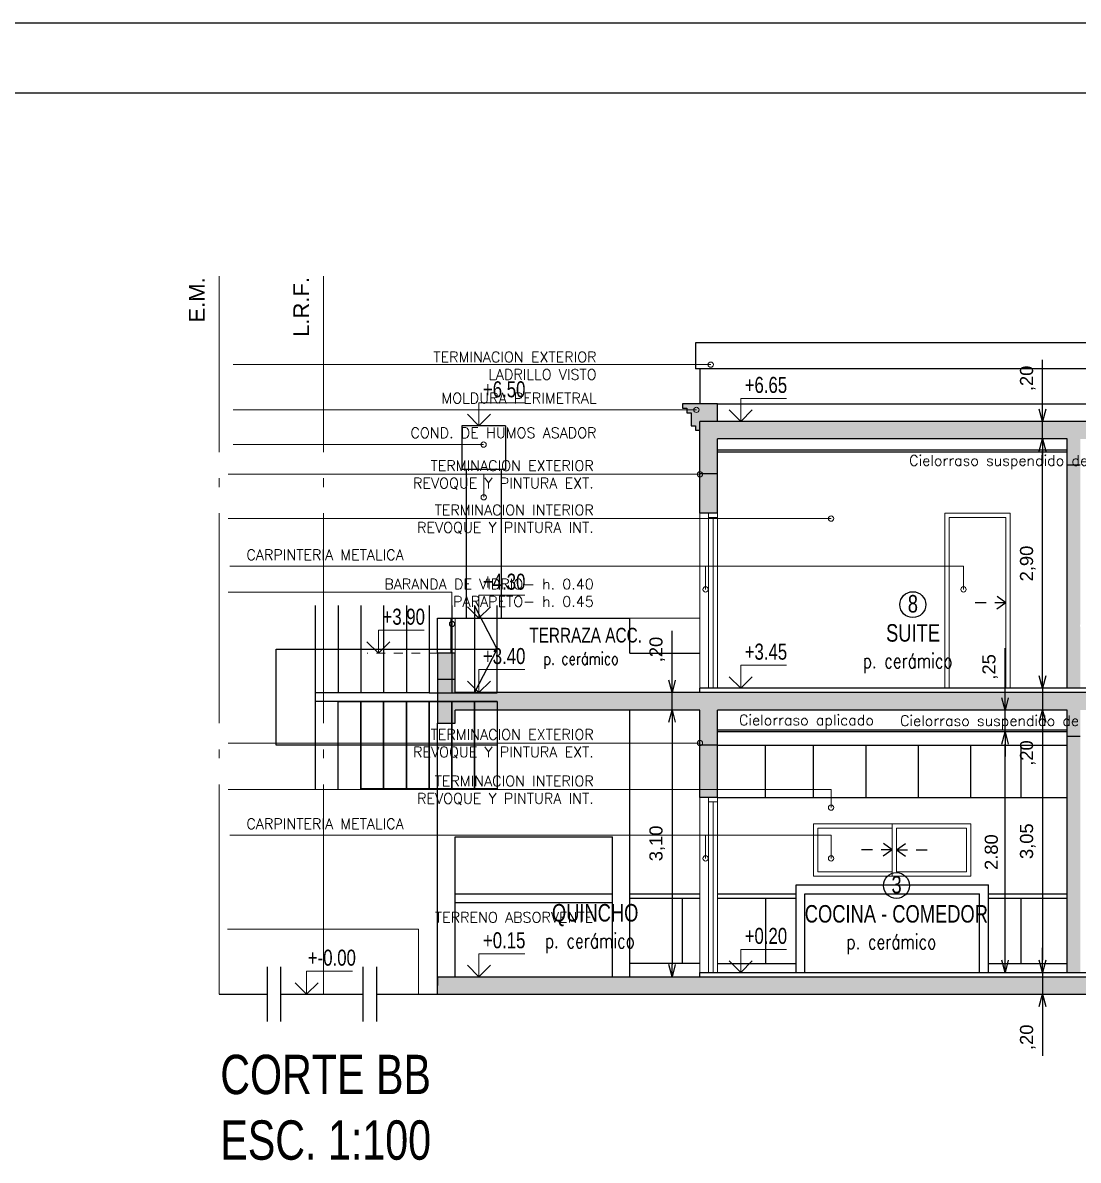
# Model space of a CAD drawing. Header units: millimetres. Extents: x 299 to 493, y -175 to -78.
# Drawn here: x 348.63 to 360.7, y -110.5 to -97.49 of the extents above; entities that cross this region are included whole.
import ezdxf

# ---------------------------------------------------------------- set-up
doc = ezdxf.new("R2010")
doc.units = ezdxf.units.MM
for name, pattern in [('ACAD_ISO04W100', [30, 24, -3, 0, -3]), ('ACAD_ISO07W100', [3, 0, -3]), ('HIDDEN2', [0.1875, 0.125, -0.0625])]:
    doc.linetypes.add(name, pattern=pattern)
for name, color, linetype, lineweight in [('0-CARATULA', 5, 'Continuous', 25), ('0-CARPCORTE', 3, 'Continuous', 20), ('0-CARPVISTA', 20, 'Continuous', 15), ('0-COTAS', 11, 'Continuous', 15), ('0-EJES', 240, 'ACAD_ISO04W100', 20)]:
    doc.layers.add(name, color=color, linetype=linetype, lineweight=lineweight)
for name, color, linetype in [('0-ESTRUCTURA', 94, 'Continuous'), ('0-FINITO', 253, 'Continuous'), ('0-MUROS', 251, 'Continuous'), ('0-PROYECTO', 10, 'Continuous'), ('0-TEXTO', 4, 'Continuous'), ('0-VISTA 2', 2, 'Continuous')]:
    doc.layers.add(name, color=color, linetype=linetype)
doc.styles.add('Arial', font='arial.ttf', dxfattribs={"height": 0.15})
doc.styles.add('DESLOC', font='arial.ttf', dxfattribs={"width": 0.75})
doc.styles.add('RomanS', font='romans.shx')
doc.styles.get("Standard").update_dxf_attribs({"font": 'arial.ttf'})
doc.dimstyles.new('CotaNº1', dxfattribs={"dimtxt": 0.15, "dimasz": 0.14, "dimexe": 0, "dimexo": 0.5, "dimgap": 0.08, "dimtad": 1, "dimzin": 4, "dimtxsty": 'Arial', "dimblk": 'OPEN30', "dimcen": 0.3, "dimse1": 1, "dimse2": 1, "dimaunit": 1, "dimazin": 0, "dimtfac": 1, "dimtmove": 0, "dimatfit": 2, "dimfxl": 1, "dimarcsym": 0})

# ---------------------------------------------------------------- blocks, each defined once
blk = doc.blocks.new('nivel vista')
for p in [(26282.2656, 31333.5141), (26282.4656, 31333.5141)]:
    blk.add_line(p, (26282.3656, 31333.4141))
blk.add_lwpolyline([(26282.3656, 31333.4141), (26282.3656, 31333.6141), (26282.7656, 31333.6141)])
blk = doc.blocks.new('_Open30')
at = {"color": 0, "linetype": 'ByBlock', "lineweight": -2}
for p, q in [((-1, 0.268), (0, 0)), ((0, 0), (-1, -0.268)), ((0, 0), (-1, 0))]:
    blk.add_line(p, q, dxfattribs=at)
blk = doc.blocks.new('*D196')
at = {"layer": '0-COTAS', "color": 0, "lineweight": -2, "transparency": 16777216}
blk.add_line((356.054, -105.487), (356.054, -108.257), dxfattribs=at)
at = {"layer": 'Defpoints', "color": 0, "transparency": 16777216}
for p in [(355.656, -105.347), (355.656, -108.397), (356.054, -108.397)]:
    blk.add_point(p, dxfattribs=at)
at = {"layer": '0-COTAS', "color": 0, "lineweight": -2, "transparency": 16777216, "xscale": 0.14, "yscale": 0.14, "zscale": 0.14}
for p, rotation in [((356.054, -105.347), 90), ((356.054, -108.397), 270)]:
    blk.add_blockref('_Open30', p, dxfattribs=dict(at, rotation=rotation))
at = {"layer": '0-COTAS', "color": 0, "transparency": 16777216, "insert": (355.884, -106.872), "char_height": 0.15, "attachment_point": 5, "rotation": 90, "style": 'Arial'}
blk.add_mtext('3,10', dxfattribs=at)
blk = doc.blocks.new('*D197')
at = {"layer": '0-COTAS', "color": 0, "lineweight": -2, "transparency": 16777216}
for p, q in [((356.054, -105.007), (356.054, -104.443)), ((356.054, -105.347), (356.054, -105.147)), ((356.054, -105.487), (356.054, -105.627))]:
    blk.add_line(p, q, dxfattribs=at)
at = {"layer": 'Defpoints', "color": 0, "transparency": 16777216}
for p in [(355.656, -105.147), (356.054, -105.147), (355.656, -105.347)]:
    blk.add_point(p, dxfattribs=at)
at = {"layer": '0-COTAS', "color": 0, "lineweight": -2, "transparency": 16777216, "xscale": 0.14, "yscale": 0.14, "zscale": 0.14}
for p, rotation in [((356.054, -105.147), 270), ((356.054, -105.347), 90)]:
    blk.add_blockref('_Open30', p, dxfattribs=dict(at, rotation=rotation))
at = {"layer": '0-COTAS', "color": 0, "transparency": 16777216, "insert": (355.884, -104.655), "char_height": 0.15, "attachment_point": 5, "rotation": 90, "style": 'Arial'}
blk.add_mtext(',20', dxfattribs=at)
blk = doc.blocks.new('*D198')
at = {"layer": '0-COTAS', "color": 0, "lineweight": -2, "transparency": 16777216}
blk.add_line((360.293, -105.487), (360.293, -108.207), dxfattribs=at)
at = {"layer": 'Defpoints', "color": 0, "transparency": 16777216}
for p in [(356.658, -105.347), (356.658, -108.347), (360.293, -108.347)]:
    blk.add_point(p, dxfattribs=at)
at = {"layer": '0-COTAS', "color": 0, "lineweight": -2, "transparency": 16777216, "xscale": 0.14, "yscale": 0.14, "zscale": 0.14}
for p, rotation in [((360.293, -105.347), 90), ((360.293, -108.347), 270)]:
    blk.add_blockref('_Open30', p, dxfattribs=dict(at, rotation=rotation))
at = {"layer": '0-COTAS', "color": 0, "transparency": 16777216, "insert": (360.123, -106.847), "char_height": 0.15, "attachment_point": 5, "rotation": 90, "style": 'Arial'}
blk.add_mtext('3,05', dxfattribs=at)
blk = doc.blocks.new('*D199')
at = {"layer": '0-COTAS', "color": 0, "lineweight": -2, "transparency": 16777216}
for p, q in [((360.293, -108.207), (360.293, -108.067)), ((360.293, -108.347), (360.293, -108.597)), ((360.293, -108.737), (360.293, -109.301))]:
    blk.add_line(p, q, dxfattribs=at)
at = {"layer": 'Defpoints', "color": 0, "transparency": 16777216}
for p in [(360.683, -108.347), (360.293, -108.597), (360.683, -108.597)]:
    blk.add_point(p, dxfattribs=at)
at = {"layer": '0-COTAS', "color": 0, "lineweight": -2, "transparency": 16777216, "xscale": 0.14, "yscale": 0.14, "zscale": 0.14}
for p, rotation in [((360.293, -108.347), 270), ((360.293, -108.597), 90)]:
    blk.add_blockref('_Open30', p, dxfattribs=dict(at, rotation=rotation))
at = {"layer": '0-COTAS', "color": 0, "transparency": 16777216, "insert": (360.123, -109.089), "char_height": 0.15, "attachment_point": 5, "rotation": 90, "style": 'Arial'}
blk.add_mtext(',20', dxfattribs=at)
blk = doc.blocks.new('*D200')
at = {"layer": '0-COTAS', "color": 0, "lineweight": -2, "transparency": 16777216}
for p, q in [((360.293, -104.957), (360.293, -104.817)), ((360.293, -105.097), (360.293, -105.347)), ((360.293, -105.487), (360.293, -106.051))]:
    blk.add_line(p, q, dxfattribs=at)
at = {"layer": 'Defpoints', "color": 0, "transparency": 16777216}
for p in [(360.658, -105.097), (360.293, -105.347), (360.293, -105.347)]:
    blk.add_point(p, dxfattribs=at)
at = {"layer": '0-COTAS', "color": 0, "lineweight": -2, "transparency": 16777216, "xscale": 0.14, "yscale": 0.14, "zscale": 0.14}
for p, rotation in [((360.293, -105.097), 270), ((360.293, -105.347), 90)]:
    blk.add_blockref('_Open30', p, dxfattribs=dict(at, rotation=rotation))
at = {"layer": '0-COTAS', "color": 0, "transparency": 16777216, "insert": (360.123, -105.839), "char_height": 0.15, "width": 0.26552, "attachment_point": 5, "rotation": 90, "style": 'Arial'}
blk.add_mtext(',20', dxfattribs=at)
blk = doc.blocks.new('*D201')
at = {"layer": '0-COTAS', "color": 0, "lineweight": -2, "transparency": 16777216}
blk.add_line((360.293, -104.957), (360.293, -102.387), dxfattribs=at)
at = {"layer": 'Defpoints', "color": 0, "transparency": 16777216}
for p in [(360.293, -102.247), (360.658, -102.247), (360.658, -105.097)]:
    blk.add_point(p, dxfattribs=at)
at = {"layer": '0-COTAS', "color": 0, "lineweight": -2, "transparency": 16777216, "xscale": 0.14, "yscale": 0.14, "zscale": 0.14}
for p, rotation in [((360.293, -102.247), 90), ((360.293, -105.097), 270)]:
    blk.add_blockref('_Open30', p, dxfattribs=dict(at, rotation=rotation))
at = {"layer": '0-COTAS', "color": 0, "transparency": 16777216, "insert": (360.123, -103.672), "char_height": 0.15, "attachment_point": 5, "rotation": 90, "style": 'Arial'}
blk.add_mtext('2,90', dxfattribs=at)
blk = doc.blocks.new('*D202')
at = {"layer": '0-COTAS', "color": 0, "lineweight": -2, "transparency": 16777216}
for p, q in [((360.293, -101.907), (360.293, -101.343)), ((360.293, -102.247), (360.293, -102.047)), ((360.293, -102.387), (360.293, -102.527))]:
    blk.add_line(p, q, dxfattribs=at)
at = {"layer": 'Defpoints', "color": 0, "transparency": 16777216}
for p in [(360.293, -102.047), (360.658, -102.047), (360.658, -102.247)]:
    blk.add_point(p, dxfattribs=at)
at = {"layer": '0-COTAS', "color": 0, "lineweight": -2, "transparency": 16777216, "xscale": 0.14, "yscale": 0.14, "zscale": 0.14}
for p, rotation in [((360.293, -102.047), 270), ((360.293, -102.247), 90)]:
    blk.add_blockref('_Open30', p, dxfattribs=dict(at, rotation=rotation))
at = {"layer": '0-COTAS', "color": 0, "transparency": 16777216, "insert": (360.123, -101.555), "char_height": 0.15, "attachment_point": 5, "rotation": 90, "style": 'Arial'}
blk.add_mtext(',20', dxfattribs=at)
blk = doc.blocks.new('*D216')
at = {"layer": '0-COTAS', "color": 0, "lineweight": -2, "transparency": 16777216}
blk.add_line((359.863, -108.207), (359.863, -105.737), dxfattribs=at)
at = {"layer": 'Defpoints', "color": 0, "transparency": 16777216}
for p in [(359.492, -105.597), (359.863, -105.597), (359.492, -108.347)]:
    blk.add_point(p, dxfattribs=at)
at = {"layer": '0-COTAS', "color": 0, "lineweight": -2, "transparency": 16777216, "xscale": 0.14, "yscale": 0.14, "zscale": 0.14}
for p, rotation in [((359.863, -105.597), 90), ((359.863, -108.347), 270)]:
    blk.add_blockref('_Open30', p, dxfattribs=dict(at, rotation=rotation))
at = {"layer": '0-COTAS', "color": 0, "transparency": 16777216, "insert": (359.707, -106.972), "char_height": 0.15, "attachment_point": 5, "rotation": 90, "style": 'Arial'}
blk.add_mtext('2.80', dxfattribs=at)
blk = doc.blocks.new('*D217')
at = {"layer": '0-COTAS', "color": 0, "lineweight": -2, "transparency": 16777216}
for p, q in [((359.863, -105.207), (359.863, -104.641)), ((359.863, -105.597), (359.863, -105.347)), ((359.863, -105.737), (359.863, -105.877))]:
    blk.add_line(p, q, dxfattribs=at)
at = {"layer": 'Defpoints', "color": 0, "transparency": 16777216}
for p in [(359.492, -105.347), (359.863, -105.347), (359.492, -105.597)]:
    blk.add_point(p, dxfattribs=at)
at = {"layer": '0-COTAS', "color": 0, "lineweight": -2, "transparency": 16777216, "xscale": 0.14, "yscale": 0.14, "zscale": 0.14}
for p, rotation in [((359.863, -105.347), 270), ((359.863, -105.597), 90)]:
    blk.add_blockref('_Open30', p, dxfattribs=dict(at, rotation=rotation))
at = {"layer": '0-COTAS', "color": 0, "transparency": 16777216, "insert": (359.693, -104.854), "char_height": 0.15, "attachment_point": 5, "rotation": 90, "style": 'Arial'}
blk.add_mtext(',25', dxfattribs=at)

msp = doc.modelspace()

# ---------------------------------------------------------------- hatches: boundary and pattern name
at = {"layer": '0-ESTRUCTURA', "ltscale": 0.025}
h = msp.add_hatch(color=256, dxfattribs=at)
h.dxf.hatch_style = 1
h.paths.add_polyline_path([(363.823, -102.047), (356.373, -102.047), (356.373, -102.647), (356.573, -102.647), (356.573, -102.247), (360.573, -102.247), (360.573, -102.547), (360.723, -102.547), (360.723, -102.247), (363.623, -102.247), (363.623, -102.447), (363.823, -102.447)])
h.paths.add_polyline_path([(366.223, -105.147), (366.223, -104.997), (366.023, -104.997), (366.023, -105.147), (364.623, -105.147), (353.573, -105.147), (353.573, -104.997), (353.373, -104.997), (353.373, -105.147), (353.373, -105.497), (353.573, -105.497), (353.573, -105.347), (356.373, -105.347), (356.373, -105.747), (356.573, -105.747), (356.573, -105.347), (360.573, -105.347), (360.573, -105.647), (360.723, -105.647), (360.723, -105.347), (364.623, -105.347), (364.623, -105.647), (364.823, -105.647), (364.823, -105.347), (366.023, -105.347), (366.023, -105.497), (366.223, -105.497)])
h.paths.add_polyline_path([(368.123, -108.397), (353.373, -108.397), (353.373, -108.497), (353.373, -108.597), (368.123, -108.597)])
at = {"layer": '0-PROYECTO'}
h = msp.add_hatch(color=256, dxfattribs=at)
h.dxf.hatch_style = 1
h.paths.add_polyline_path([(353.573, -104.697), (353.373, -104.697), (353.373, -104.997), (353.573, -104.997)])
h.paths.add_polyline_path([(356.573, -105.747), (356.373, -105.747), (356.373, -106.347), (356.573, -106.347)])
h.paths.add_polyline_path([(356.573, -101.847), (356.173, -101.847), (356.173, -101.897), (356.223, -101.897), (356.223, -101.947), (356.273, -101.947), (356.273, -102.097), (356.323, -102.097), (356.323, -102.147), (356.373, -102.147), (356.373, -102.047), (356.573, -102.047)])
h.paths.add_polyline_path([(356.573, -102.647), (356.373, -102.647), (356.373, -103.097), (356.573, -103.097)])
edge = h.paths.add_edge_path()
edge.add_line((360.723, -102.547), (360.573, -102.547))
edge.add_line((360.573, -102.547), (360.573, -105.097))
edge.add_line((360.573, -105.097), (360.723, -105.097))
edge.add_line((360.723, -105.097), (360.723, -104.396))
edge.add_arc((360.746, -104.383), 0.026, 151.2607, 208.7393, ccw=False)
edge.add_line((360.723, -104.371), (360.723, -102.547))
h.paths.add_polyline_path([(362.523, -102.247), (362.373, -102.247), (362.373, -105.097), (362.523, -105.097)])
h.paths.add_polyline_path([(363.823, -102.447), (363.623, -102.447), (363.623, -102.897), (363.823, -102.897)])
h.paths.add_polyline_path([(363.823, -104.647), (363.623, -104.647), (363.623, -105.147), (363.823, -105.147)])
h.paths.add_polyline_path([(364.823, -104.697), (364.623, -104.697), (364.623, -105.147), (364.823, -105.147)])
h.paths.add_polyline_path([(364.823, -105.647), (364.623, -105.647), (364.623, -106.347), (364.823, -106.347)])
h.paths.add_polyline_path([(366.223, -104.697), (366.023, -104.697), (366.023, -104.997), (366.223, -104.997)])
h.paths.add_polyline_path([(360.723, -105.647), (360.573, -105.647), (360.573, -108.347), (360.723, -108.347)])
h.paths.add_polyline_path([(362.073, -105.347), (361.923, -105.347), (361.923, -108.347), (362.073, -108.347)])

# ---------------------------------------------------------------- linework, layer by layer
at = {"layer": '0-CARATULA'}
for p, q in [((301.966, -97.488, 0.041), (390.358, -97.488, 0.041)), ((302.766, -98.288, 0.041), (389.558, -98.288, 0.041))]:
    msp.add_line(p, q, dxfattribs=at)
at = {"layer": '0-CARPCORTE'}
for p, q in [((356.473, -103.097, 0.041), (356.473, -105.097, 0.041)), ((356.573, -103.097, 0.041), (356.573, -105.097, 0.041)), ((356.573, -103.147, 0.041), (356.473, -103.147, 0.041)), ((356.523, -103.147, 0.041), (356.523, -105.097, 0.041)), ((356.473, -106.347, 0.041), (356.473, -108.347, 0.041)), ((356.573, -106.347, 0.041), (356.573, -108.347, 0.041)), ((356.573, -106.397, 0.041), (356.473, -106.397, 0.041)), ((356.523, -106.397, 0.041), (356.523, -108.347, 0.041))]:
    msp.add_line(p, q, dxfattribs=at)
at = {"layer": '0-CARPVISTA'}
for p, q in [((356.373, -103.097, 0.041), (356.373, -105.097, 0.041)), ((353.573, -104.297, 0.041), (353.523, -104.297, 0.041)), ((353.523, -104.297, 0.041), (353.523, -104.697, 0.041)), ((353.573, -104.697, 0.041), (353.573, -104.297, 0.041)), ((355.573, -104.297, 0.041), (356.373, -104.297, 0.041)), ((356.373, -106.347, 0.041), (356.373, -108.347, 0.041)), ((358.573, -106.647, 0.041), (358.573, -107.247, 0.041)), ((358.623, -106.697, 0.041), (358.623, -107.197, 0.041))]:
    msp.add_line(p, q, dxfattribs=at)
at = {"layer": '0-CARPVISTA', "elevation": 0.041}
for points in [[(359.173, -105.097), (359.173, -103.097), (359.923, -103.097), (359.923, -105.097)], [(359.223, -105.097), (359.223, -103.147), (359.873, -103.147), (359.873, -105.097)], [(358.573, -107.197), (357.723, -107.197), (357.723, -106.697), (358.573, -106.697)], [(358.623, -106.697), (359.423, -106.697), (359.423, -107.197), (358.623, -107.197)]]:
    msp.add_lwpolyline(points, dxfattribs=at)
msp.add_lwpolyline([(357.673, -106.647), (359.473, -106.647), (359.473, -107.247), (357.673, -107.247)], close=True, dxfattribs=at)
at = {"layer": '0-COTAS'}
for p, q in [((351.034, -101.398, 0.041), (356.497, -101.398, 0.041)), ((356.333, -101.915, 0.041), (351.035, -101.915, 0.041)), ((353.899, -102.312, 0.041), (351.035, -102.312, 0.041)), ((350.977, -102.651, 0.041), (356.373, -102.651, 0.041)), ((353.9, -102.915, 0.041), (353.9, -102.651, 0.041)), ((350.977, -103.158, 0.041), (357.873, -103.158, 0.041)), ((350.995, -103.701, 0.041), (359.388, -103.701, 0.041)), ((356.438, -103.701, 0.041), (356.438, -103.968, 0.041)), ((359.388, -103.701, 0.041), (359.388, -103.968, 0.041)), ((350.977, -103.999, 0.041), (353.537, -103.999, 0.041)), ((353.537, -103.999, 0.041), (353.537, -104.363, 0.041)), ((350.977, -105.725, 0.041), (356.373, -105.725, 0.041)), ((350.977, -106.257, 0.041), (357.873, -106.257, 0.041)), ((357.873, -106.463, 0.041), (357.873, -106.257, 0.041)), ((350.995, -106.777, 0.041), (357.873, -106.777, 0.041)), ((356.438, -106.777, 0.041), (356.438, -107.044, 0.041)), ((357.873, -106.777, 0.041), (357.873, -107.044, 0.041)), ((350.97, -107.851, 0.041), (353.155, -107.851, 0.041)), ((353.155, -107.851, 0.041), (353.155, -108.597, 0.041))]:
    msp.add_line(p, q, dxfattribs=at)
at = {"layer": '0-COTAS', "linetype": 'ACAD_ISO07W100', "ltscale": 0.02}
msp.add_line((353.373, -104.697, 0.041), (352.565, -104.697, 0.041), dxfattribs=at)
at = {"layer": '0-COTAS'}
for centre in [(356.497, -101.398, 0.041), (356.333, -101.915, 0.041), (353.899, -102.312, 0.041), (356.373, -102.651, 0.041), (353.9, -102.915, 0.041), (357.873, -103.158, 0.041), (356.438, -103.968, 0.041), (359.388, -103.968, 0.041), (353.537, -104.363, 0.041), (356.373, -105.725, 0.041), (357.873, -106.463, 0.041), (356.438, -107.044, 0.041), (357.873, -107.044, 0.041)]:
    msp.add_circle(centre, 0.0303, dxfattribs=at)
at = {"layer": '0-EJES', "ltscale": 0.1}
for p, q in [((350.873, -108.597, 0.041), (350.873, -100.388, 0.041)), ((352.067, -108.597, 0.041), (352.067, -100.388, 0.041))]:
    msp.add_line(p, q, dxfattribs=at)
at = {"layer": '0-FINITO', "linetype": 'HIDDEN2'}
for p, q in [((359.873, -104.122, 0.041), (359.748, -104.032, 0.041)), ((359.873, -104.122, 0.041), (359.439, -104.122, 0.041)), ((359.873, -104.122, 0.041), (359.748, -104.211, 0.041)), ((358.573, -106.947, 0.041), (358.448, -106.857, 0.041)), ((358.623, -106.947, 0.041), (358.748, -106.857, 0.041)), ((358.573, -106.947, 0.041), (358.139, -106.947, 0.041)), ((358.573, -106.947, 0.041), (358.448, -107.036, 0.041)), ((358.623, -106.947, 0.041), (359.057, -106.947, 0.041)), ((358.623, -106.947, 0.041), (358.748, -107.036, 0.041))]:
    msp.add_line(p, q, dxfattribs=at)
at = {"layer": '0-MUROS'}
for p, q in [((356.573, -101.847, 0.041), (356.373, -101.847, 0.041)), ((356.573, -102.047, 0.041), (356.573, -101.847, 0.041)), ((356.373, -103.097, 0.041), (356.373, -102.047, 0.041)), ((363.823, -102.047, 0.041), (356.373, -102.047, 0.041)), ((356.573, -103.097, 0.041), (356.573, -102.247, 0.041)), ((360.573, -102.247, 0.041), (356.573, -102.247, 0.041)), ((360.573, -105.097, 0.041), (360.573, -102.247, 0.041)), ((360.723, -102.547, 0.041), (360.573, -102.547, 0.041)), ((356.573, -102.647, 0.041), (356.373, -102.647, 0.041)), ((356.573, -103.097, 0.041), (356.373, -103.097, 0.041)), ((353.573, -104.997, 0.041), (353.373, -104.997, 0.041)), ((364.623, -105.147, 0.041), (353.573, -105.147, 0.041)), ((356.373, -105.147, 0.041), (356.373, -105.097, 0.041)), ((363.623, -105.097, 0.041), (356.373, -105.097, 0.041)), ((356.373, -106.347, 0.041), (356.373, -105.347, 0.041)), ((356.573, -106.347, 0.041), (356.573, -105.347, 0.041)), ((360.573, -108.347, 0.041), (360.573, -105.347, 0.041)), ((360.573, -105.647, 0.041), (360.723, -105.647, 0.041)), ((356.573, -105.747, 0.041), (356.373, -105.747, 0.041)), ((356.573, -106.347, 0.041), (356.373, -106.347, 0.041)), ((351.423, -108.285, 0.041), (351.423, -108.909, 0.041)), ((351.576, -108.285, 0.041), (351.576, -108.909, 0.041)), ((352.519, -108.285, 0.041), (352.519, -108.909, 0.041)), ((352.672, -108.285, 0.041), (352.672, -108.909, 0.041)), ((353.373, -108.397, 0.041), (368.123, -108.397, 0.041)), ((353.373, -108.597, 0.041), (353.373, -108.397, 0.041)), ((353.373, -108.397, 0.041), (353.373, -108.497, 0.041)), ((356.373, -108.397, 0.041), (356.373, -108.347, 0.041)), ((356.373, -108.347, 0.041), (364.823, -108.347, 0.041)), ((350.873, -108.597, 0.041), (351.423, -108.597, 0.041)), ((351.576, -108.597, 0.041), (352.519, -108.597, 0.041)), ((352.672, -108.597, 0.041), (368.477, -108.597, 0.041))]:
    msp.add_line(p, q, dxfattribs=at)
at = {"layer": '0-MUROS', "elevation": 0.041}
for points in [[(356.573, -101.847), (356.173, -101.847), (356.173, -101.897), (356.223, -101.897), (356.223, -101.947), (356.273, -101.947), (356.273, -102.097), (356.323, -102.097), (356.323, -102.147), (356.373, -102.147)], [(353.573, -105.147), (353.573, -104.697), (353.373, -104.697), (353.373, -105.497), (353.573, -105.497), (353.573, -105.347)], [(356.373, -105.347), (353.573, -105.347)], [(360.573, -105.347), (356.573, -105.347)]]:
    msp.add_lwpolyline(points, dxfattribs=at)
at = {"layer": '0-TEXTO'}
for centre in [(358.808, -104.142, 0.041), (358.621, -107.354, 0.041)]:
    msp.add_circle(centre, 0.148, dxfattribs=at)
at = {"layer": '0-VISTA 2'}
for p, q in [((367.023, -101.147, 0.041), (356.323, -101.147, 0.041)), ((356.323, -101.147, 0.041), (356.323, -101.447, 0.041)), ((367.023, -101.447, 0.041), (356.323, -101.447, 0.041)), ((356.373, -101.447, 0.041), (356.373, -101.847, 0.041)), ((356.573, -101.847, 0.041), (363.623, -101.847, 0.041)), ((353.651, -102.097, 0.041), (353.651, -102.597, 0.041)), ((354.151, -102.097, 0.041), (353.651, -102.097, 0.041)), ((354.151, -102.097, 0.041), (354.151, -102.597, 0.041)), ((360.573, -102.377, 0.041), (356.573, -102.377, 0.041)), ((360.573, -102.397, 0.041), (356.573, -102.397, 0.041)), ((354.151, -102.597, 0.041), (353.651, -102.597, 0.041)), ((353.701, -102.597, 0.041), (353.701, -104.297, 0.041)), ((354.101, -102.597, 0.041), (354.101, -104.297, 0.041)), ((353.373, -104.297, 0.041), (355.573, -104.297, 0.041)), ((353.373, -104.697, 0.041), (353.373, -104.297, 0.041)), ((355.573, -104.697, 0.041), (355.573, -104.297, 0.041)), ((355.573, -104.697, 0.041), (356.373, -104.697, 0.041)), ((355.573, -108.397, 0.041), (355.573, -105.347, 0.041)), ((353.373, -108.397, 0.041), (353.373, -105.497, 0.041)), ((356.573, -105.747, 0.041), (360.573, -105.747, 0.041)), ((357.123, -106.347, 0.041), (357.123, -105.747, 0.041)), ((357.673, -106.347, 0.041), (357.673, -105.747, 0.041)), ((358.273, -106.347, 0.041), (358.273, -105.747, 0.041)), ((358.873, -106.347, 0.041), (358.873, -105.747, 0.041)), ((359.473, -106.347, 0.041), (359.473, -105.747, 0.041)), ((359.518, -105.747, 0.041), (360.573, -105.747, 0.041)), ((360.045, -105.747, 0.041), (360.045, -106.347, 0.041)), ((356.573, -106.347, 0.041), (360.573, -106.347, 0.041)), ((353.573, -108.397, 0.041), (353.573, -106.797, 0.041)), ((353.573, -106.797, 0.041), (355.373, -106.797, 0.041)), ((355.373, -108.397, 0.041), (355.373, -106.797, 0.041)), ((357.473, -108.347, 0.041), (357.473, -107.347, 0.041)), ((357.473, -107.347, 0.041), (359.673, -107.347, 0.041)), ((359.673, -108.347, 0.041), (359.673, -107.347, 0.041)), ((353.573, -107.447, 0.041), (355.373, -107.447, 0.041)), ((353.573, -107.547, 0.041), (355.373, -107.547, 0.041)), ((355.573, -107.447, 0.041), (356.373, -107.447, 0.041)), ((355.573, -107.497, 0.041), (356.373, -107.497, 0.041)), ((356.173, -108.247, 0.041), (356.173, -107.497, 0.041)), ((356.573, -107.447, 0.041), (357.473, -107.447, 0.041)), ((356.573, -107.497, 0.041), (357.473, -107.497, 0.041)), ((357.123, -107.497, 0.041), (357.123, -108.247, 0.041)), ((357.573, -108.347, 0.041), (357.573, -107.447, 0.041)), ((357.573, -107.447, 0.041), (359.573, -107.447, 0.041)), ((359.573, -108.347, 0.041), (359.573, -107.447, 0.041)), ((359.673, -107.447, 0.041), (360.573, -107.447, 0.041)), ((359.673, -107.497, 0.041), (360.573, -107.497, 0.041)), ((360.045, -107.497, 0.041), (360.045, -108.247, 0.041)), ((356.373, -108.247, 0.041), (355.573, -108.247, 0.041)), ((356.573, -108.247, 0.041), (357.473, -108.247, 0.041)), ((359.673, -108.247, 0.041), (360.573, -108.247, 0.041))]:
    msp.add_line(p, q, dxfattribs=at)
at = {"layer": '0-VISTA 2', "color": 2}
for p, q in [((352.235, -104.15, 0.041), (352.235, -105.15, 0.041)), ((352.495, -104.15, 0.041), (352.495, -105.15, 0.041)), ((352.755, -104.15, 0.041), (352.755, -105.15, 0.041)), ((353.015, -104.15, 0.041), (353.015, -105.15, 0.041)), ((353.535, -104.15, 0.041), (353.535, -105.15, 0.041)), ((351.975, -105.25, 0.041), (351.975, -105.15, 0.041)), ((352.495, -105.25, 0.041), (351.975, -105.25, 0.041)), ((351.975, -106.25, 0.041), (351.975, -105.25, 0.041)), ((352.235, -106.25, 0.041), (352.235, -105.25, 0.041)), ((352.495, -106.25, 0.041), (352.495, -105.25, 0.041)), ((352.755, -105.25, 0.041), (352.495, -105.25, 0.041)), ((352.755, -106.25, 0.041), (352.755, -105.25, 0.041)), ((353.015, -105.25, 0.041), (352.755, -105.25, 0.041)), ((353.015, -106.25, 0.041), (353.015, -105.25, 0.041)), ((353.275, -105.25, 0.041), (353.015, -105.25, 0.041)), ((353.275, -106.25, 0.041), (353.275, -105.25, 0.041)), ((353.535, -105.25, 0.041), (353.275, -105.25, 0.041)), ((353.535, -106.25, 0.041), (353.535, -105.25, 0.041)), ((353.795, -105.25, 0.041), (353.535, -105.25, 0.041)), ((353.795, -106.25, 0.041), (353.795, -105.25, 0.041)), ((354.055, -105.25, 0.041), (353.795, -105.25, 0.041)), ((354.055, -105.75, 0.041), (351.975, -105.75, 0.041))]:
    msp.add_line(p, q, dxfattribs=at)
at = {"layer": '0-VISTA 2', "color": 2, "elevation": 0.041}
for points in [[(351.975, -105.75), (351.525, -105.75), (351.525, -104.65), (354.055, -104.65), (353.795, -104.15), (353.795, -105.15), (354.055, -105.15), (354.055, -104.15)], [(353.275, -105.15), (353.015, -105.15), (352.755, -105.15), (352.495, -105.15), (352.235, -105.15), (351.975, -105.15), (351.975, -104.15)], [(353.275, -104.15), (353.275, -105.15), (353.535, -105.15), (353.795, -105.15), (354.055, -104.65)]]:
    msp.add_lwpolyline(points, dxfattribs=at)
at = {"layer": '0-VISTA 2', "elevation": 0.041}
for points in [[(360.573, -105.577), (356.573, -105.577)], [(360.573, -105.597), (356.573, -105.597)]]:
    msp.add_lwpolyline(points, dxfattribs=at)
at = {"layer": '0-VISTA 2', "color": 2, "invisible_edges": 1}
for points in [[(352.495, -106.25, 0.041), (352.235, -105.25, 0.041), (352.495, -105.25, 0.041)], [(352.495, -105.25, 0.041), (352.755, -106.25, 0.041), (352.495, -106.25, 0.041)], [(352.755, -106.25, 0.041), (352.495, -105.25, 0.041), (352.755, -105.25, 0.041)], [(352.755, -105.25, 0.041), (353.015, -106.25, 0.041), (352.755, -106.25, 0.041)], [(353.015, -106.25, 0.041), (352.755, -105.25, 0.041), (353.015, -105.25, 0.041)], [(353.015, -105.25, 0.041), (353.275, -106.25, 0.041), (353.015, -106.25, 0.041)], [(353.275, -106.25, 0.041), (353.015, -105.25, 0.041), (353.275, -105.25, 0.041)], [(353.275, -105.25, 0.041), (353.535, -106.25, 0.041), (353.275, -106.25, 0.041)], [(353.535, -106.25, 0.041), (353.275, -105.25, 0.041), (353.535, -105.25, 0.041)], [(353.535, -105.25, 0.041), (353.795, -106.25, 0.041), (353.535, -106.25, 0.041)], [(353.795, -106.25, 0.041), (353.535, -105.25, 0.041), (353.795, -105.25, 0.041)], [(353.795, -105.25, 0.041), (354.055, -106.25, 0.041), (353.795, -106.25, 0.041)], [(354.055, -106.25, 0.041), (353.795, -105.25, 0.041), (354.055, -105.25, 0.041)]]:
    msp.add_3dface(points, dxfattribs=at)

# ---------------------------------------------------------------- block references
at = {"layer": '0-COTAS', "xscale": 1.31155353799204, "yscale": 1.31155353799204, "zscale": 1.31155353799204}
for p in [(-34116.884, -41197.547, 0.041), (-34113.89, -41197.497, 0.041), (-34116.884, -41199.747, 0.041), (-34118.034, -41200.147, 0.041), (-34116.884, -41200.597, 0.041), (-34113.89, -41200.547, 0.041), (-34113.89, -41203.797, 0.041), (-34116.884, -41203.847, 0.041), (-34118.855, -41204.046, 0.041)]:
    msp.add_blockref('nivel vista', p, dxfattribs=at)

# ---------------------------------------------------------------- texts
at = {"layer": '0-COTAS', "char_height": 0.1832, "attachment_point": 5, "line_spacing_factor": 0.7, "style": 'DESLOC'}
for s, insert in [('+6.65', (357.128, -101.631, 0.041)), ('+6.50', (354.134, -101.681, 0.041)), ('+4.30', (354.134, -103.881, 0.041)), ('+3.90', (352.985, -104.281, 0.041)), ('+3.40', (354.134, -104.731, 0.041)), ('+3.45', (357.128, -104.681, 0.041)), ('+0.15', (354.134, -107.981, 0.041)), ('+0.20', (357.128, -107.931, 0.041)), ('+-0.00', (352.163, -108.18, 0.041))]:
    msp.add_mtext_dynamic_manual_height_columns(s, width=0.6482, gutter_width=1, heights=[0], dxfattribs=dict(at, insert=insert))
at = {"layer": '0-TEXTO', "char_height": 0.18, "attachment_point": 5, "rotation": 90}
for s, insert in [('E.M.', (350.619, -100.658, 0.041)), ('L.R.F.', (351.813, -100.738, 0.041))]:
    msp.add_mtext_dynamic_manual_height_columns(s, width=2.81894, gutter_width=16216.005, heights=[1.559], dxfattribs=dict(at, insert=insert))
at = {"layer": '0-TEXTO', "color": 4, "char_height": 0.12, "attachment_point": 6, "style": 'RomanS'}
for s, insert in [('TERMINACION EXTERIOR\\PLADRILLO VISTO', (355.191, -101.41, 0.041)), ('MOLDURA PERIMETRAL', (355.191, -101.781, 0.041)), ('COND. DE HUMOS ASADOR', (355.191, -102.178, 0.041)), ('TERMINACION EXTERIOR\\PREVOQUE Y PINTURA EXT.', (355.159, -102.658, 0.041)), ('Cielorraso suspendido de durlock', (361.477, -102.513, 0.041)), ('TERMINACION INTERIOR\\PREVOQUE Y PINTURA INT.', (355.159, -103.165, 0.041)), ('CARPINTERIA METALICA', (352.985, -103.573, 0.041)), ('BARANDA DE VIDRIO- h. 0.40\\PPARAPETO- h. 0.45', (355.159, -104.007, 0.041)), ('Cielorraso aplicado', (358.363, -105.481, 0.041)), ('Cielorraso suspendido de durlock', (361.373, -105.488, 0.041)), ('TERMINACION EXTERIOR\\PREVOQUE Y PINTURA EXT.', (355.159, -105.733, 0.041)), ('TERMINACION INTERIOR\\PREVOQUE Y PINTURA INT.', (355.159, -106.264, 0.041)), ('CARPINTERIA METALICA', (352.985, -106.649, 0.041)), ('TERRENO ABSORVENTE ', (355.152, -107.718, 0.041))]:
    msp.add_mtext_dynamic_manual_height_columns(s, width=4.16412, gutter_width=1, heights=[1.04], dxfattribs=dict(at, insert=insert))
at = {"layer": '0-TEXTO', "attachment_point": 1, "style": 'DESLOC'}
for s, width, heights, insert, char_height in [('\\pi1.36216;8\\P\\pi1.11338;SUITE\\P\\pi0.84694;{\\Fromans|c0;\\H0.85x;p. cerámico}', 2.51709, [1.363], (357.389, -104.032, 0.041), 0.2), ('\\pi0.66651;TERRAZA ACC.\\P\\pi0.8279;{\\Fromans|c0;\\H0.85x;p. cerámico}', 2.34699, [1.363], (353.754, -104.407, 0.041), 0.16793), ('\\pi1.36247;3\\P\\pi0.37038;COCINA - COMEDOR\\P\\pi0.84694;{\\Fromans|c0;\\H0.85x;p. cerámico}', 2.51709, [1.363], (357.202, -107.244, 0.041), 0.2), ('\\pi1.41158;\\P\\pi0.92603;QUINCHO\\P\\pi0.84694;{\\Fromans|c0;\\H0.85x;p. cerámico}', 2.51709, [1.363], (353.754, -107.232, 0.041), 0.2), ('\\pi0.68868;CORTE BB\\PESC. 1:100', 6.62433, [2.517], (350.198, -109.289, 0.041), 0.45)]:
    msp.add_mtext_dynamic_manual_height_columns(s, width=width, gutter_width=1.5, heights=heights, dxfattribs=dict(at, insert=insert, char_height=char_height))

# ---------------------------------------------------------------- dimensions: what is measured, and where the dimension line sits
at = {"layer": '0-COTAS'}
for base, p1, p2, picture, middle in [((360.293, -102.047, 0.041), (360.658, -102.247, 0.041), (360.658, -102.047, 0.041), '*D202', (360.123, -101.555, 0.041)), ((356.054, -105.147, 0.041), (355.656, -105.347, 0.041), (355.656, -105.147, 0.041), '*D197', (355.884, -104.655, 0.041)), ((359.863, -105.347, 0.041), (359.492, -105.597, 0.041), (359.492, -105.347, 0.041), '*D217', (359.693, -104.854, 0.041))]:
    dim = msp.add_linear_dim(base=base, p1=p1, p2=p2, angle=90, dimstyle='CotaNº1', dxfattribs=at)
    dim.commit()
    dim.dimension.update_dxf_attribs({"geometry": picture, "text_midpoint": middle})
for base, p1, p2, text, picture, middle in [((360.293, -102.247, 0.041), (360.658, -105.097, 0.041), (360.658, -102.247, 0.041), '2,90', '*D201', (360.123, -103.672, 0.041)), ((360.293, -105.347, 0.041), (360.658, -105.097, 0.041), (360.293, -105.347, 0.041), ',20', '*D200', (360.123, -105.839, 0.041)), ((356.054, -108.397, 0.041), (355.656, -105.347, 0.041), (355.656, -108.397, 0.041), '3,10', '*D196', (355.884, -106.872, 0.041)), ((360.293, -108.347, 0.041), (356.658, -105.347, 0.041), (356.658, -108.347, 0.041), '3,05', '*D198', (360.123, -106.847, 0.041)), ((359.863, -105.597, 0.041), (359.492, -108.347, 0.041), (359.492, -105.597, 0.041), '2.80', '*D216', (359.707, -106.972, 0.041)), ((360.293, -108.597, 0.041), (360.683, -108.347, 0.041), (360.683, -108.597, 0.041), ',20', '*D199', (360.123, -109.089, 0.041))]:
    dim = msp.add_linear_dim(base=base, p1=p1, p2=p2, angle=90, text=text, dimstyle='CotaNº1', dxfattribs=at)
    dim.commit()
    dim.dimension.update_dxf_attribs({"geometry": picture, "text_midpoint": middle})

doc.saveas('drawing.dxf')
